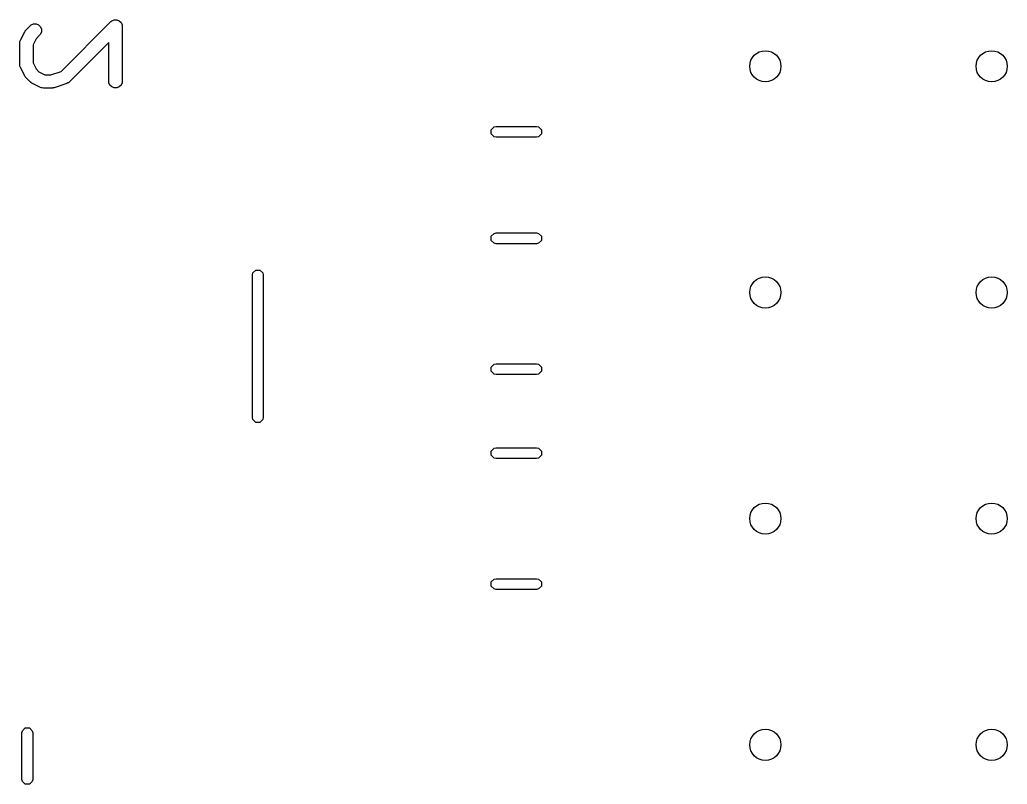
# Model space of a CAD drawing. Extents: x 0.25 to 2.52, y 0.36 to 1.75.
# Drawn here: x 1.9306 to 2.3669, y 1.0425 to 1.3806 of the extents above; entities that cross this region are included whole.
import ezdxf

# ---------------------------------------------------------------- set-up
doc = ezdxf.new("R2010")
doc.units = 0
doc.header["$MEASUREMENT"] = 0
doc.layers.add('BLACK', color=7, linetype='CONTINUOUS')

msp = doc.modelspace()

# ---------------------------------------------------------------- linework, layer by layer
at = {"layer": 'BLACK', "linetype": 'CONTINUOUS'}
for p, q in [((1.94881, 1.35777), (1.97082, 1.37978)), ((1.97082, 1.37978), (1.97127, 1.38015)), ((1.97127, 1.38015), (1.97202, 1.38046)), ((1.97202, 1.38046), (1.97233, 1.38059)), ((1.97233, 1.38059), (1.97348, 1.38059)), ((1.97348, 1.38059), (1.97455, 1.38015)), ((1.97455, 1.38015), (1.97536, 1.37933)), ((1.97536, 1.37933), (1.97562, 1.37871)), ((1.9309, 1.37151), (1.93277, 1.37526)), ((1.93277, 1.37526), (1.93293, 1.37551)), ((1.93293, 1.37551), (1.93296, 1.37558)), ((1.93296, 1.37558), (1.93302, 1.37566)), ((1.93302, 1.37566), (1.93308, 1.37575)), ((1.93308, 1.37575), (1.93314, 1.3758)), ((1.93314, 1.3758), (1.93332, 1.37603)), ((1.93332, 1.37603), (1.9352, 1.3779)), ((1.9352, 1.3779), (1.93565, 1.37827)), ((1.93565, 1.37827), (1.93671, 1.37871)), ((1.93671, 1.37871), (1.93786, 1.37871)), ((1.93786, 1.37871), (1.93893, 1.37827)), ((1.93893, 1.37827), (1.93974, 1.37746)), ((1.93974, 1.37746), (1.94018, 1.37639)), ((1.94018, 1.37524), (1.93974, 1.37418)), ((1.94018, 1.37639), (1.94018, 1.37524)), ((1.97562, 1.37871), (1.9758, 1.37827)), ((1.9758, 1.37827), (1.97586, 1.37769)), ((1.97586, 1.37769), (1.97586, 1.35332)), ((1.93058, 1.37019), (1.93064, 1.37077)), ((1.93058, 1.36082), (1.93058, 1.37019)), ((1.93064, 1.37077), (1.93068, 1.37087)), ((1.93068, 1.37087), (1.93069, 1.37097)), ((1.93069, 1.37097), (1.9309, 1.37151)), ((1.93784, 1.37219), (1.93649, 1.36949)), ((1.93937, 1.37373), (1.93784, 1.37219)), ((1.93974, 1.37418), (1.93937, 1.37373)), ((1.96995, 1.37056), (1.9525, 1.35311)), ((1.96995, 1.35332), (1.96995, 1.37056)), ((1.93649, 1.36949), (1.93649, 1.36151)), ((1.93649, 1.36151), (1.93784, 1.35882)), ((1.93064, 1.36024), (1.93058, 1.36082)), ((1.93068, 1.36014), (1.93064, 1.36024)), ((1.93069, 1.36004), (1.93068, 1.36014)), ((1.9309, 1.3595), (1.93069, 1.36004)), ((1.93277, 1.35575), (1.9309, 1.3595)), ((1.93784, 1.35882), (1.93903, 1.35762)), ((1.93903, 1.35762), (1.94173, 1.35627)), ((1.94431, 1.35627), (1.94881, 1.35777)), ((1.93293, 1.3555), (1.93277, 1.35575)), ((1.93296, 1.35543), (1.93293, 1.3555)), ((1.93302, 1.35535), (1.93296, 1.35543)), ((1.93308, 1.35526), (1.93302, 1.35535)), ((1.93314, 1.35521), (1.93308, 1.35526)), ((1.93332, 1.35498), (1.93314, 1.35521)), ((1.9352, 1.35311), (1.93332, 1.35498)), ((1.93542, 1.35292), (1.9352, 1.35311)), ((1.93548, 1.35286), (1.93542, 1.35292)), ((1.93556, 1.3528), (1.93548, 1.35286)), ((1.93565, 1.35274), (1.93556, 1.3528)), ((1.93572, 1.35271), (1.93565, 1.35274)), ((1.93597, 1.35255), (1.93572, 1.35271)), ((1.93971, 1.35068), (1.93597, 1.35255)), ((1.94173, 1.35627), (1.94431, 1.35627)), ((1.95187, 1.35263), (1.95134, 1.35239)), ((1.95195, 1.3527), (1.95187, 1.35263)), ((1.95205, 1.35274), (1.95195, 1.3527)), ((1.9525, 1.35311), (1.95205, 1.35274)), ((1.97001, 1.35274), (1.96995, 1.35332)), ((1.97045, 1.35168), (1.97001, 1.35274)), ((1.9758, 1.35274), (1.97536, 1.35168)), ((1.97586, 1.35332), (1.9758, 1.35274)), ((1.94026, 1.35047), (1.93971, 1.35068)), ((1.94036, 1.35046), (1.94026, 1.35047)), ((1.94046, 1.35042), (1.94036, 1.35046)), ((1.94104, 1.35037), (1.94046, 1.35042)), ((1.94478, 1.35037), (1.94104, 1.35037)), ((1.94508, 1.35039), (1.94478, 1.35037)), ((1.94515, 1.35039), (1.94508, 1.35039)), ((1.94526, 1.35041), (1.94515, 1.35039)), ((1.94536, 1.35042), (1.94526, 1.35041)), ((1.94543, 1.35045), (1.94536, 1.35042)), ((1.94572, 1.35052), (1.94543, 1.35045)), ((1.95134, 1.35239), (1.94572, 1.35052)), ((1.97127, 1.35086), (1.97045, 1.35168)), ((1.97233, 1.35042), (1.97127, 1.35086)), ((1.97348, 1.35042), (1.97233, 1.35042)), ((1.97455, 1.35086), (1.97348, 1.35042)), ((1.97536, 1.35168), (1.97455, 1.35086)), ((2.13888, 1.33197), (2.14016, 1.33325)), ((2.13888, 1.33016), (2.13888, 1.33197)), ((2.14016, 1.33325), (2.14106, 1.33343)), ((2.14106, 1.33343), (2.15894, 1.33343)), ((2.15894, 1.33343), (2.15984, 1.33325)), ((2.15984, 1.33325), (2.16112, 1.33197)), ((2.16112, 1.33197), (2.16112, 1.33016)), ((2.14016, 1.32888), (2.13888, 1.33016)), ((2.14106, 1.3287), (2.14016, 1.32888)), ((2.15894, 1.3287), (2.14106, 1.3287)), ((2.15984, 1.32888), (2.15894, 1.3287)), ((2.16112, 1.33016), (2.15984, 1.32888)), ((2.13888, 1.28484), (2.14016, 1.28612)), ((2.13888, 1.28303), (2.13888, 1.28484)), ((2.14016, 1.28175), (2.13888, 1.28303)), ((2.14016, 1.28612), (2.14106, 1.2863)), ((2.14106, 1.2863), (2.15894, 1.2863)), ((2.15894, 1.2863), (2.15984, 1.28612)), ((2.15984, 1.28612), (2.16112, 1.28484)), ((2.16112, 1.28303), (2.15984, 1.28175)), ((2.16112, 1.28484), (2.16112, 1.28303)), ((2.14106, 1.28157), (2.14016, 1.28175)), ((2.15894, 1.28157), (2.14106, 1.28157)), ((2.15984, 1.28175), (2.15894, 1.28157)), ((2.03364, 1.26862), (2.03492, 1.2699)), ((2.03492, 1.2699), (2.03673, 1.2699)), ((2.03673, 1.2699), (2.03801, 1.26862)), ((2.03346, 1.26772), (2.03364, 1.26862)), ((2.03346, 1.20472), (2.03346, 1.26772)), ((2.03801, 1.26862), (2.03819, 1.26772)), ((2.03819, 1.26772), (2.03819, 1.20472)), ((2.13888, 1.22697), (2.14016, 1.22825)), ((2.13888, 1.22516), (2.13888, 1.22697)), ((2.14016, 1.22825), (2.14106, 1.22843)), ((2.14106, 1.22843), (2.15894, 1.22843)), ((2.15894, 1.22843), (2.15984, 1.22825)), ((2.15984, 1.22825), (2.16112, 1.22697)), ((2.16112, 1.22697), (2.16112, 1.22516)), ((2.14016, 1.22388), (2.13888, 1.22516)), ((2.14106, 1.2237), (2.14016, 1.22388)), ((2.15894, 1.2237), (2.14106, 1.2237)), ((2.15984, 1.22388), (2.15894, 1.2237)), ((2.16112, 1.22516), (2.15984, 1.22388)), ((2.03364, 1.20382), (2.03346, 1.20472)), ((2.03819, 1.20472), (2.03801, 1.20382)), ((2.03492, 1.20254), (2.03364, 1.20382)), ((2.03673, 1.20254), (2.03492, 1.20254)), ((2.03801, 1.20382), (2.03673, 1.20254)), ((2.13888, 1.18984), (2.14016, 1.19112)), ((2.14016, 1.19112), (2.14106, 1.1913)), ((2.14106, 1.1913), (2.15894, 1.1913)), ((2.15894, 1.1913), (2.15984, 1.19112)), ((2.15984, 1.19112), (2.16112, 1.18984)), ((2.13888, 1.18803), (2.13888, 1.18984)), ((2.14016, 1.18675), (2.13888, 1.18803)), ((2.14106, 1.18657), (2.14016, 1.18675)), ((2.15984, 1.18675), (2.15894, 1.18657)), ((2.16112, 1.18803), (2.15984, 1.18675)), ((2.16112, 1.18984), (2.16112, 1.18803)), ((2.15894, 1.18657), (2.14106, 1.18657)), ((2.13888, 1.13197), (2.14016, 1.13325)), ((2.13888, 1.13016), (2.13888, 1.13197)), ((2.14016, 1.12888), (2.13888, 1.13016)), ((2.14016, 1.13325), (2.14106, 1.13343)), ((2.14106, 1.13343), (2.15894, 1.13343)), ((2.15894, 1.13343), (2.15984, 1.13325)), ((2.15984, 1.13325), (2.16112, 1.13197)), ((2.16112, 1.13016), (2.15984, 1.12888)), ((2.16112, 1.13197), (2.16112, 1.13016)), ((2.14106, 1.1287), (2.14016, 1.12888)), ((2.15894, 1.1287), (2.14106, 1.1287)), ((2.15984, 1.12888), (2.15894, 1.1287)), ((1.93157, 1.06529), (1.93175, 1.06619)), ((1.93157, 1.04471), (1.93157, 1.06529)), ((1.93175, 1.06619), (1.93303, 1.06747)), ((1.93303, 1.06747), (1.93484, 1.06747)), ((1.93484, 1.06747), (1.93612, 1.06619)), ((1.93612, 1.06619), (1.9363, 1.06529)), ((1.9363, 1.06529), (1.9363, 1.04471)), ((1.93175, 1.04381), (1.93157, 1.04471)), ((1.93303, 1.04253), (1.93175, 1.04381)), ((1.93612, 1.04381), (1.93484, 1.04253)), ((1.9363, 1.04471), (1.93612, 1.04381)), ((1.93484, 1.04253), (1.93303, 1.04253))]:
    msp.add_line(p, q, dxfattribs=at)
at = {"layer": 'BLACK'}
for centre in [(2.26, 1.36), (2.36, 1.36), (2.26, 1.26), (2.36, 1.26), (2.26, 1.16), (2.36, 1.16), (2.26, 1.06), (2.36, 1.06)]:
    msp.add_circle(centre, 0.00689, dxfattribs=at)

doc.saveas('drawing.dxf')
